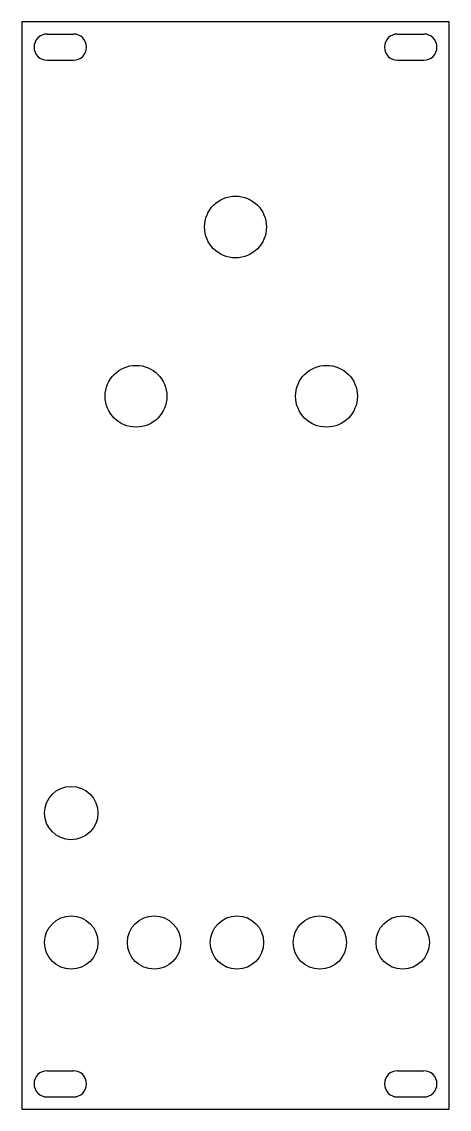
# Model space of a CAD drawing. Extents: x 123 to 174, y 41 to 169.
import ezdxf

# ---------------------------------------------------------------- set-up
doc = ezdxf.new("R2010")
doc.units = 0
doc.layers.add('View', color=7, linetype='CONTINUOUS')

msp = doc.modelspace()

# ---------------------------------------------------------------- linework, layer by layer
at = {"layer": 'View'}
for p, q in [((123.25, 169.25), (123.25, 40.75)), ((173.75, 169.25), (123.25, 169.25)), ((173.75, 40.75), (173.75, 169.25)), ((126.25, 167.8), (129.35, 167.8)), ((167.65, 167.8), (170.75, 167.8)), ((126.25, 164.7), (129.35, 164.7)), ((167.65, 164.7), (170.75, 164.7)), ((126.25, 45.3), (129.35, 45.3)), ((167.65, 45.3), (170.75, 45.3)), ((126.25, 42.2), (129.35, 42.2)), ((167.65, 42.2), (170.75, 42.2)), ((123.25, 40.75), (173.75, 40.75))]:
    msp.add_line(p, q, dxfattribs=at)
for centre, radius in [((148.5, 145), 3.65), ((136.75, 125), 3.65), ((159.25, 125), 3.65), ((129.095, 75.75), 3.15), ((129.095, 60.45), 3.15), ((138.884, 60.45), 3.15), ((148.673, 60.45), 3.15), ((158.461, 60.45), 3.15), ((168.25, 60.45), 3.15)]:
    msp.add_circle(centre, radius, dxfattribs=at)
for centre, start, end in [((126.25, 166.25), 90, -90), ((129.35, 166.25), -90, 90), ((167.65, 166.25), 90, -90), ((170.75, 166.25), -90, 90), ((126.25, 43.75), 90, -90), ((129.35, 43.75), -90, 90), ((167.65, 43.75), 90, -90), ((170.75, 43.75), -90, 90)]:
    msp.add_arc(centre, 1.55, start, end, dxfattribs=at)

doc.saveas('drawing.dxf')
